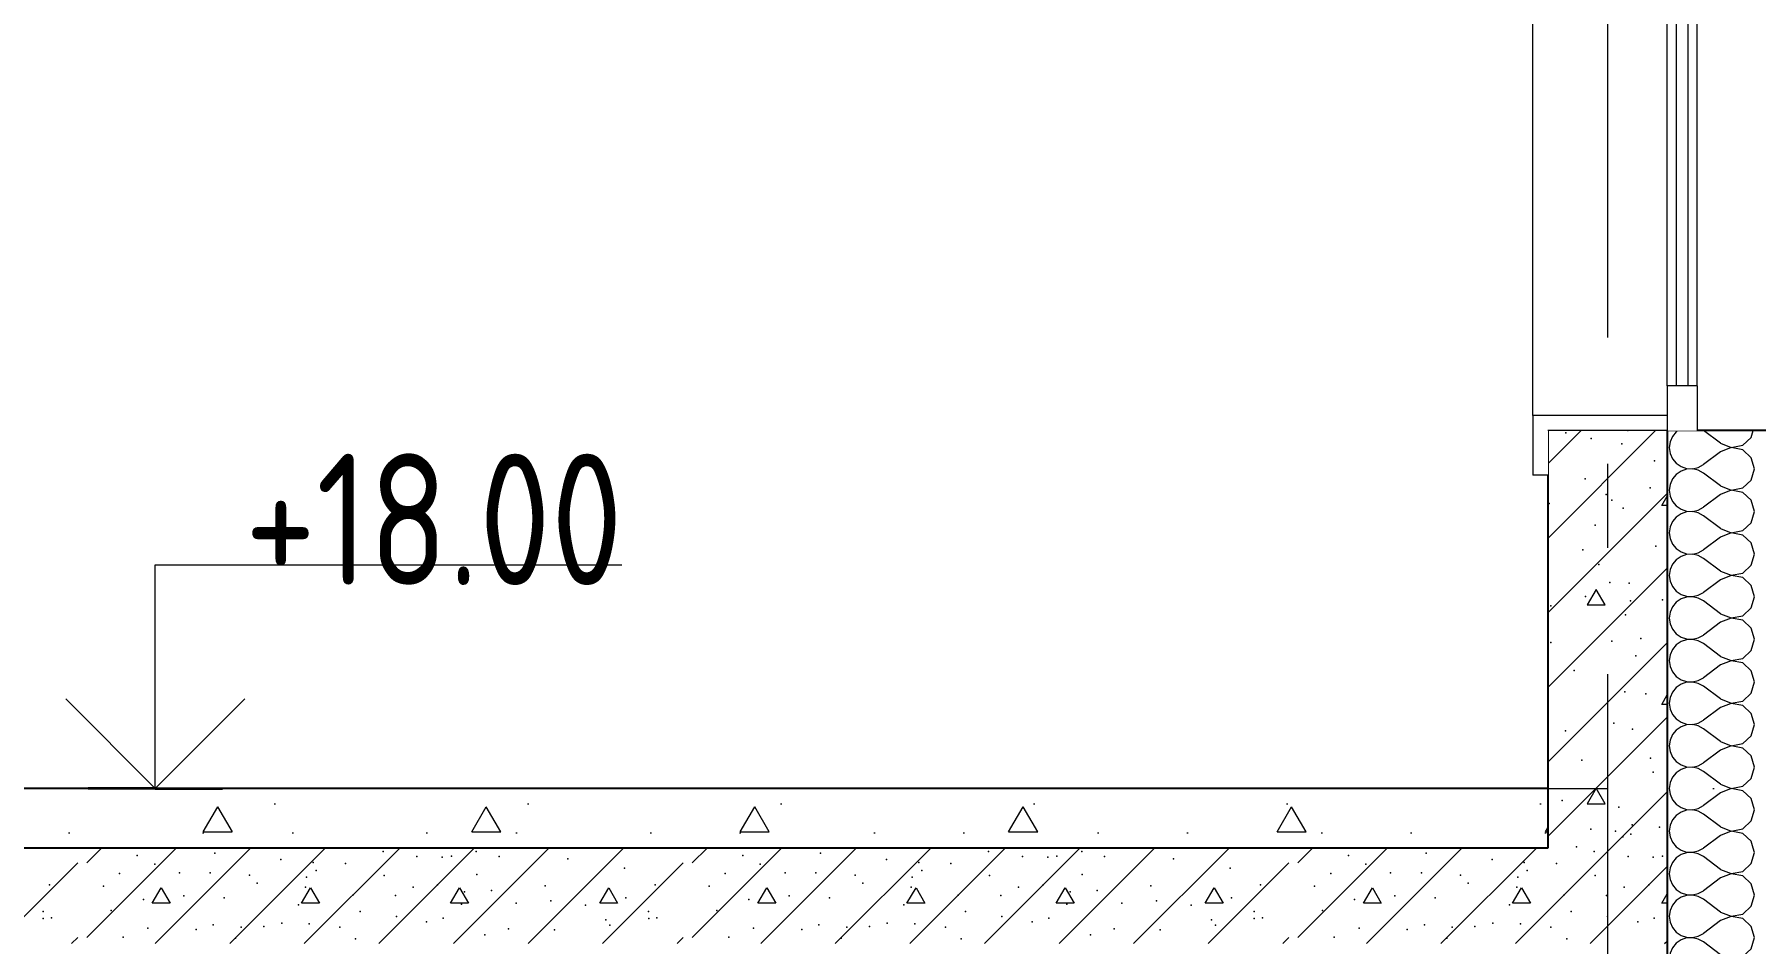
# Model space of a CAD drawing. Header units: millimetres. Extents: x 18162 to 7085488, y 72188 to 247925.
# Drawn here: x 3680692 to 3683577, y 112858 to 114382 of the extents above; entities that cross this region are included whole.
import ezdxf
from ezdxf.enums import TextEntityAlignment as Align

# ---------------------------------------------------------------- set-up
doc = ezdxf.new("R2010")
doc.units = ezdxf.units.MM
doc.header["$MEASUREMENT"] = 0
for name, pattern in [('Dot & Dashed', [670.277762, 317.5, -176.388889, 0, -176.388874]), ('Double Dashed', [1093.611073, 529.166651, -211.666656, 141.111112, -211.666656]), ('Wipeout_Contour', [1000, 0, -1000])]:
    doc.linetypes.add(name, pattern=pattern)
for name, color, linetype in [('Archicad Windows', 7, 'Continuous'), ('Structural - Bearing', 7, 'Continuous'), ('Structural - Grid', 7, 'Continuous')]:
    doc.layers.add(name, color=color, linetype=linetype)
doc.styles.add('GENERATED_STYLE_3', font='', dxfattribs={"width": 0.8})
doc.styles.get('GENERATED_STYLE_3').set_extended_font_data('ISOCPEUR MON')
doc.dimstyles.new('GENERATED_STYLE__10', dxfattribs={"dimtxt": 220.000005, "dimasz": 114, "dimexe": 0.18, "dimexo": 762.629951, "dimgap": 0, "dimtad": 1, "dimdec": 0, "dimzin": 0, "dimdsep": 46, "dimtxsty": 'GENERATED_STYLE_3', "dimblk": 'ARROWHEAD_2', "dimblk1": 'ARROWHEAD_2', "dimblk2": 'ARROWHEAD_2', "dimcen": 0.09, "dimclrd": 13, "dimclre": 13, "dimclrt": 13, "dimadec": 0, "dimazin": 0, "dimtfac": 1, "dimtdec": 4, "dimtmove": 0, "dimatfit": 3, "dimfxl": 1, "dimtolj": 1, "dimtzin": 0, "dimarcsym": 0})
doc.dimstyles.new('GENERATED_STYLE__9', dxfattribs={"dimtxt": 220.000005, "dimasz": 114, "dimexe": 0.18, "dimexo": 312.629951, "dimgap": 0, "dimtad": 1, "dimdec": 0, "dimzin": 0, "dimdsep": 46, "dimtxsty": 'GENERATED_STYLE_3', "dimblk": 'ARROWHEAD_2', "dimblk1": 'ARROWHEAD_2', "dimblk2": 'ARROWHEAD_2', "dimcen": 0.09, "dimclrd": 13, "dimclre": 13, "dimclrt": 13, "dimadec": 0, "dimazin": 0, "dimtfac": 1, "dimtdec": 4, "dimtmove": 0, "dimatfit": 3, "dimfxl": 1, "dimtolj": 1, "dimtzin": 0, "dimarcsym": 0})

# ---------------------------------------------------------------- blocks, each defined once
blk = doc.blocks.new('*X814', base_point=(3761974.7, 95118))
at = {"layer": 'Structural - Bearing', "color": 7, "linetype": 'Continuous', "lineweight": 9}
for p, q in [((3683447.5, 113018), (3683452.4, 113014.6)), ((3683452.4, 113014.6), (3683461.7, 113011.5)), ((3683471.5, 113011), (3683481.1, 113013.2)), ((3683481.1, 113013.2), (3683489.8, 113018)), ((3683575.5, 113010.9), (3683573.5, 113018)), ((3683434, 112984.9), (3683432.6, 112975.1)), ((3683438, 112993.9), (3683434, 112984.9)), ((3683444.2, 113001.5), (3683438, 112993.9)), ((3683452.4, 113007.1), (3683444.2, 113001.5)), ((3683461.7, 113010.2), (3683452.4, 113007.1)), ((3683461.7, 113011.5), (3683471.5, 113011)), ((3683471.5, 113010.7), (3683461.7, 113010.2)), ((3683481.1, 113008.5), (3683471.5, 113010.7)), ((3683489.8, 113003.7), (3683481.1, 113008.5)), ((3683518.3, 112982.3), (3683489.8, 113003.7)), ((3683555.7, 112978.9), (3683570.1, 112992.1)), ((3683570.1, 112992.1), (3683575.5, 113010.9)), ((3683432.6, 112975.1), (3683434, 112965.4)), ((3683434, 112965.4), (3683438, 112956.4)), ((3683438, 112956.4), (3683444.2, 112948.8)), ((3683518.3, 112968), (3683489.8, 112946.6)), ((3683518.3, 112982.3), (3683536.6, 112975.3)), ((3683536.6, 112975), (3683518.3, 112968)), ((3683536.6, 112975.3), (3683555.7, 112978.9)), ((3683555.7, 112971.4), (3683536.6, 112975)), ((3683570.1, 112958.2), (3683555.7, 112971.4)), ((3683575.5, 112939.4), (3683570.1, 112958.2)), ((3683444.2, 112930.1), (3683438, 112922.5)), ((3683444.2, 112948.8), (3683452.4, 112943.2)), ((3683452.4, 112935.7), (3683444.2, 112930.1)), ((3683452.4, 112943.2), (3683461.7, 112940.1)), ((3683461.7, 112938.8), (3683452.4, 112935.7)), ((3683461.7, 112940.1), (3683471.5, 112939.6)), ((3683471.5, 112939.3), (3683461.7, 112938.8)), ((3683471.5, 112939.6), (3683481.1, 112941.8)), ((3683481.1, 112937.1), (3683471.5, 112939.3)), ((3683481.1, 112941.8), (3683489.8, 112946.6)), ((3683489.8, 112932.3), (3683481.1, 112937.1)), ((3683518.3, 112910.9), (3683489.8, 112932.3)), ((3683570.1, 112920.7), (3683575.5, 112939.4)), ((3683434, 112913.5), (3683432.6, 112903.7)), ((3683432.6, 112903.7), (3683434, 112894)), ((3683438, 112922.5), (3683434, 112913.5)), ((3683518.3, 112910.9), (3683536.6, 112903.9)), ((3683536.6, 112903.6), (3683518.3, 112896.6)), ((3683536.6, 112903.9), (3683555.7, 112907.5)), ((3683555.7, 112900), (3683536.6, 112903.6)), ((3683555.7, 112907.5), (3683570.1, 112920.7)), ((3683570.1, 112886.8), (3683555.7, 112900)), ((3683434, 112894), (3683438, 112884.9)), ((3683438, 112884.9), (3683444.2, 112877.4)), ((3683444.2, 112877.4), (3683452.4, 112871.8)), ((3683452.4, 112871.8), (3683461.7, 112868.6)), ((3683461.7, 112868.6), (3683471.5, 112868.2)), ((3683471.5, 112867.9), (3683461.7, 112867.4)), ((3683471.5, 112868.2), (3683481.1, 112870.4)), ((3683481.1, 112865.6), (3683471.5, 112867.9)), ((3683481.1, 112870.4), (3683489.8, 112875.1)), ((3683518.3, 112896.6), (3683489.8, 112875.1)), ((3683575.5, 112868), (3683570.1, 112886.8)), ((3683570.1, 112849.2), (3683575.5, 112868)), ((3683434, 112842.1), (3683432.6, 112832.3)), ((3683438, 112851.1), (3683434, 112842.1)), ((3683444.2, 112858.7), (3683438, 112851.1)), ((3683452.4, 112864.2), (3683444.2, 112858.7)), ((3683461.7, 112867.4), (3683452.4, 112864.2)), ((3683489.8, 112860.9), (3683481.1, 112865.6)), ((3683518.3, 112839.4), (3683489.8, 112860.9)), ((3683518.3, 112839.4), (3683536.6, 112832.4)), ((3683555.7, 112836.1), (3683570.1, 112849.2)), ((3683432.6, 112832.3), (3683434, 112822.5)), ((3683434, 112822.5), (3683438, 112813.5)), ((3683438, 112813.5), (3683444.2, 112805.9)), ((3683518.3, 112825.1), (3683489.8, 112803.7)), ((3683536.6, 112832.1), (3683518.3, 112825.1)), ((3683536.6, 112832.4), (3683555.7, 112836.1)), ((3683555.7, 112828.5), (3683536.6, 112832.1)), ((3683570.1, 112815.4), (3683555.7, 112828.5)), ((3683575.5, 112796.6), (3683570.1, 112815.4)), ((3683444.2, 112787.2), (3683438, 112779.6)), ((3683444.2, 112805.9), (3683452.4, 112800.3)), ((3683452.4, 112792.8), (3683444.2, 112787.2)), ((3683452.4, 112800.3), (3683461.7, 112797.2)), ((3683461.7, 112796), (3683452.4, 112792.8)), ((3683461.7, 112797.2), (3683471.5, 112796.7)), ((3683471.5, 112796.4), (3683461.7, 112796)), ((3683471.5, 112796.7), (3683481.1, 112799)), ((3683481.1, 112794.2), (3683471.5, 112796.4)), ((3683481.1, 112799), (3683489.8, 112803.7)), ((3683489.8, 112789.4), (3683481.1, 112794.2)), ((3683518.3, 112768), (3683489.8, 112789.4)), ((3683570.1, 112777.8), (3683575.5, 112796.6)), ((3683434, 112770.6), (3683432.6, 112760.9)), ((3683432.6, 112760.9), (3683434, 112751.1)), ((3683438, 112779.6), (3683434, 112770.6)), ((3683518.3, 112753.7), (3683489.8, 112732.3)), ((3683518.3, 112768), (3683536.6, 112761)), ((3683536.6, 112760.7), (3683518.3, 112753.7)), ((3683536.6, 112761), (3683555.7, 112764.6)), ((3683555.7, 112757.1), (3683536.6, 112760.7)), ((3683555.7, 112764.6), (3683570.1, 112777.8)), ((3683570.1, 112743.9), (3683555.7, 112757.1)), ((3683434, 112751.1), (3683438, 112742.1)), ((3683438, 112742.1), (3683444.2, 112734.5)), ((3683444.2, 112734.5), (3683452.4, 112728.9)), ((3683452.4, 112728.9), (3683461.7, 112725.8)), ((3683461.7, 112724.5), (3683452.4, 112721.4)), ((3683461.7, 112725.8), (3683471.5, 112725.3)), ((3683471.5, 112725), (3683461.7, 112724.5)), ((3683471.5, 112725.3), (3683481.1, 112727.5)), ((3683481.1, 112722.8), (3683471.5, 112725)), ((3683481.1, 112727.5), (3683489.8, 112732.3)), ((3683575.5, 112725.1), (3683570.1, 112743.9)), ((3683570.1, 112706.4), (3683575.5, 112725.1)), ((3683434, 112699.2), (3683432.6, 112689.4)), ((3683438, 112708.2), (3683434, 112699.2)), ((3683444.2, 112715.8), (3683438, 112708.2)), ((3683452.4, 112721.4), (3683444.2, 112715.8)), ((3683489.8, 112718), (3683481.1, 112722.8)), ((3683518.3, 112696.6), (3683489.8, 112718)), ((3683518.3, 112696.6), (3683536.6, 112689.6)), ((3683555.7, 112693.2), (3683570.1, 112706.4)), ((3683432.6, 112689.4), (3683434, 112679.7)), ((3683434, 112679.7), (3683438, 112670.7)), ((3683438, 112670.7), (3683444.2, 112663.1)), ((3683518.3, 112682.3), (3683489.8, 112660.9)), ((3683536.6, 112689.3), (3683518.3, 112682.3)), ((3683536.6, 112689.6), (3683555.7, 112693.2)), ((3683555.7, 112685.7), (3683536.6, 112689.3)), ((3683570.1, 112672.5), (3683555.7, 112685.7)), ((3683575.5, 112653.7), (3683570.1, 112672.5)), ((3683444.2, 112644.4), (3683438, 112636.8)), ((3683444.2, 112663.1), (3683452.4, 112657.5)), ((3683452.4, 112650), (3683444.2, 112644.4)), ((3683452.4, 112657.5), (3683461.7, 112654.3)), ((3683461.7, 112653.1), (3683452.4, 112650)), ((3683461.7, 112654.3), (3683471.5, 112653.9)), ((3683471.5, 112653.6), (3683461.7, 112653.1)), ((3683471.5, 112653.9), (3683481.1, 112656.1)), ((3683481.1, 112651.3), (3683471.5, 112653.6)), ((3683481.1, 112656.1), (3683489.8, 112660.9)), ((3683489.8, 112646.6), (3683481.1, 112651.3)), ((3683518.3, 112625.1), (3683489.8, 112646.6)), ((3683570.1, 112634.9), (3683575.5, 112653.7)), ((3683434, 112627.8), (3683432.6, 112618)), ((3683432.6, 112618), (3683434, 112608.2)), ((3683438, 112636.8), (3683434, 112627.8)), ((3683434, 112608.2), (3683438, 112599.2)), ((3683518.3, 112610.9), (3683489.8, 112589.4)), ((3683518.3, 112625.1), (3683536.6, 112618.2)), ((3683536.6, 112617.9), (3683518.3, 112610.9)), ((3683536.6, 112618.2), (3683555.7, 112621.8)), ((3683555.7, 112614.2), (3683536.6, 112617.9)), ((3683555.7, 112621.8), (3683570.1, 112634.9)), ((3683570.1, 112601.1), (3683555.7, 112614.2)), ((3683438, 112599.2), (3683444.2, 112591.6)), ((3683444.2, 112591.6), (3683452.4, 112586.1)), ((3683452.4, 112586.1), (3683461.7, 112582.9)), ((3683461.7, 112581.7), (3683452.4, 112578.5)), ((3683461.7, 112582.9), (3683471.5, 112582.4)), ((3683471.5, 112582.1), (3683461.7, 112581.7)), ((3683471.5, 112582.4), (3683481.1, 112584.7)), ((3683481.1, 112579.9), (3683471.5, 112582.1)), ((3683481.1, 112584.7), (3683489.8, 112589.4)), ((3683489.8, 112575.1), (3683481.1, 112579.9)), ((3683575.5, 112582.3), (3683570.1, 112601.1)), ((3683570.1, 112563.5), (3683575.5, 112582.3)), ((3683434, 112556.3), (3683432.6, 112546.6)), ((3683438, 112565.4), (3683434, 112556.3)), ((3683444.2, 112572.9), (3683438, 112565.4)), ((3683452.4, 112578.5), (3683444.2, 112572.9)), ((3683518.3, 112553.7), (3683489.8, 112575.1)), ((3683518.3, 112553.7), (3683536.6, 112546.7)), ((3683555.7, 112550.3), (3683570.1, 112563.5)), ((3683432.6, 112546.6), (3683434, 112536.8)), ((3683434, 112536.8), (3683438, 112527.8)), ((3683438, 112527.8), (3683444.2, 112520.2)), ((3683518.3, 112539.4), (3683489.8, 112518)), ((3683536.6, 112546.4), (3683518.3, 112539.4)), ((3683536.6, 112546.7), (3683555.7, 112550.3)), ((3683555.7, 112542.8), (3683536.6, 112546.4)), ((3683570.1, 112529.6), (3683555.7, 112542.8)), ((3683575.5, 112510.9), (3683570.1, 112529.6)), ((3683438, 112493.9), (3683434, 112484.9)), ((3683444.2, 112501.5), (3683438, 112493.9)), ((3683444.2, 112520.2), (3683452.4, 112514.6)), ((3683452.4, 112507.1), (3683444.2, 112501.5)), ((3683452.4, 112514.6), (3683461.7, 112511.5)), ((3683461.7, 112510.2), (3683452.4, 112507.1)), ((3683461.7, 112511.5), (3683471.5, 112511)), ((3683471.5, 112510.7), (3683461.7, 112510.2)), ((3683471.5, 112511), (3683481.1, 112513.2)), ((3683481.1, 112508.5), (3683471.5, 112510.7)), ((3683481.1, 112513.2), (3683489.8, 112518)), ((3683489.8, 112503.7), (3683481.1, 112508.5)), ((3683518.3, 112482.3), (3683489.8, 112503.7)), ((3683570.1, 112492.1), (3683575.5, 112510.9)), ((3683434, 112484.9), (3683432.6, 112475.1)), ((3683432.6, 112475.1), (3683434, 112465.4)), ((3683434, 112465.4), (3683438, 112456.4)), ((3683518.3, 112468), (3683489.8, 112446.6)), ((3683518.3, 112482.3), (3683536.6, 112475.3)), ((3683536.6, 112475), (3683518.3, 112468)), ((3683536.6, 112475.3), (3683555.7, 112478.9)), ((3683555.7, 112471.4), (3683536.6, 112475)), ((3683555.7, 112478.9), (3683570.1, 112492.1)), ((3683570.1, 112458.2), (3683555.7, 112471.4)), ((3683438, 112456.4), (3683444.2, 112448.8)), ((3683444.2, 112448.8), (3683452.4, 112443.2)), ((3683452.4, 112435.7), (3683444.2, 112430.1)), ((3683452.4, 112443.2), (3683461.7, 112440.1)), ((3683461.7, 112438.8), (3683452.4, 112435.7)), ((3683461.7, 112440.1), (3683471.5, 112439.6)), ((3683471.5, 112439.3), (3683461.7, 112438.8)), ((3683471.5, 112439.6), (3683481.1, 112441.8)), ((3683481.1, 112437.1), (3683471.5, 112439.3)), ((3683481.1, 112441.8), (3683489.8, 112446.6)), ((3683489.8, 112432.3), (3683481.1, 112437.1)), ((3683575.5, 112439.4), (3683570.1, 112458.2)), ((3683570.1, 112420.7), (3683575.5, 112439.4)), ((3683438, 112422.5), (3683436, 112418)), ((3683444.2, 112430.1), (3683438, 112422.5)), ((3683508.8, 112418), (3683489.8, 112432.3)), ((3683567.2, 112418), (3683570.1, 112420.7))]:
    blk.add_line(p, q, dxfattribs=at)
blk = doc.blocks.new('*X826', base_point=(3761974.7, 95118))
at = {"layer": 'Structural - Bearing', "color": 7, "linetype": 'Continuous', "lineweight": 9}
for p, q in [((3683438, 113708.2), (3683434, 113699.2)), ((3683444.2, 113715.8), (3683438, 113708.2)), ((3683447.5, 113718), (3683444.2, 113715.8)), ((3683518.3, 113696.6), (3683489.8, 113718)), ((3683555.7, 113693.2), (3683570.1, 113706.4)), ((3683570.1, 113706.4), (3683573.5, 113718)), ((3683434, 113699.2), (3683432.6, 113689.4)), ((3683432.6, 113689.4), (3683434, 113679.7)), ((3683434, 113679.7), (3683438, 113670.7)), ((3683518.3, 113682.3), (3683489.8, 113660.9)), ((3683518.3, 113696.6), (3683536.6, 113689.6)), ((3683536.6, 113689.3), (3683518.3, 113682.3)), ((3683536.6, 113689.6), (3683555.7, 113693.2)), ((3683555.7, 113685.7), (3683536.6, 113689.3)), ((3683570.1, 113672.5), (3683555.7, 113685.7)), ((3683438, 113670.7), (3683444.2, 113663.1)), ((3683444.2, 113663.1), (3683452.4, 113657.5)), ((3683452.4, 113650), (3683444.2, 113644.4)), ((3683452.4, 113657.5), (3683461.7, 113654.3)), ((3683461.7, 113653.1), (3683452.4, 113650)), ((3683461.7, 113654.3), (3683471.5, 113653.9)), ((3683471.5, 113653.6), (3683461.7, 113653.1)), ((3683471.5, 113653.9), (3683481.1, 113656.1)), ((3683481.1, 113651.3), (3683471.5, 113653.6)), ((3683481.1, 113656.1), (3683489.8, 113660.9)), ((3683489.8, 113646.6), (3683481.1, 113651.3)), ((3683575.5, 113653.7), (3683570.1, 113672.5)), ((3683570.1, 113634.9), (3683575.5, 113653.7)), ((3683434, 113627.8), (3683432.6, 113618)), ((3683432.6, 113618), (3683434, 113608.2)), ((3683438, 113636.8), (3683434, 113627.8)), ((3683444.2, 113644.4), (3683438, 113636.8)), ((3683518.3, 113625.1), (3683489.8, 113646.6)), ((3683518.3, 113625.1), (3683536.6, 113618.2)), ((3683536.6, 113618.2), (3683555.7, 113621.8)), ((3683555.7, 113621.8), (3683570.1, 113634.9)), ((3683434, 113608.2), (3683438, 113599.2)), ((3683438, 113599.2), (3683444.2, 113591.6)), ((3683444.2, 113591.6), (3683452.4, 113586.1)), ((3683481.1, 113584.7), (3683489.8, 113589.4)), ((3683518.3, 113610.9), (3683489.8, 113589.4)), ((3683536.6, 113617.9), (3683518.3, 113610.9)), ((3683555.7, 113614.2), (3683536.6, 113617.9)), ((3683570.1, 113601.1), (3683555.7, 113614.2)), ((3683575.5, 113582.3), (3683570.1, 113601.1)), ((3683438, 113565.4), (3683434, 113556.3)), ((3683444.2, 113572.9), (3683438, 113565.4)), ((3683452.4, 113578.5), (3683444.2, 113572.9)), ((3683452.4, 113586.1), (3683461.7, 113582.9)), ((3683461.7, 113581.7), (3683452.4, 113578.5)), ((3683461.7, 113582.9), (3683471.5, 113582.4)), ((3683471.5, 113582.1), (3683461.7, 113581.7)), ((3683471.5, 113582.4), (3683481.1, 113584.7)), ((3683481.1, 113579.9), (3683471.5, 113582.1)), ((3683489.8, 113575.1), (3683481.1, 113579.9)), ((3683518.3, 113553.7), (3683489.8, 113575.1)), ((3683555.7, 113550.3), (3683570.1, 113563.5)), ((3683570.1, 113563.5), (3683575.5, 113582.3)), ((3683434, 113556.3), (3683432.6, 113546.6)), ((3683432.6, 113546.6), (3683434, 113536.8)), ((3683434, 113536.8), (3683438, 113527.8)), ((3683518.3, 113539.4), (3683489.8, 113518)), ((3683518.3, 113553.7), (3683536.6, 113546.7)), ((3683536.6, 113546.4), (3683518.3, 113539.4)), ((3683536.6, 113546.7), (3683555.7, 113550.3)), ((3683555.7, 113542.8), (3683536.6, 113546.4)), ((3683570.1, 113529.6), (3683555.7, 113542.8)), ((3683438, 113527.8), (3683444.2, 113520.2)), ((3683444.2, 113520.2), (3683452.4, 113514.6)), ((3683452.4, 113507.1), (3683444.2, 113501.5)), ((3683452.4, 113514.6), (3683461.7, 113511.5)), ((3683461.7, 113510.2), (3683452.4, 113507.1)), ((3683461.7, 113511.5), (3683471.5, 113511)), ((3683471.5, 113510.7), (3683461.7, 113510.2)), ((3683471.5, 113511), (3683481.1, 113513.2)), ((3683481.1, 113508.5), (3683471.5, 113510.7)), ((3683481.1, 113513.2), (3683489.8, 113518)), ((3683489.8, 113503.7), (3683481.1, 113508.5)), ((3683518.3, 113482.3), (3683489.8, 113503.7)), ((3683575.5, 113510.9), (3683570.1, 113529.6)), ((3683570.1, 113492.1), (3683575.5, 113510.9)), ((3683434, 113484.9), (3683432.6, 113475.1)), ((3683432.6, 113475.1), (3683434, 113465.4)), ((3683438, 113493.9), (3683434, 113484.9)), ((3683444.2, 113501.5), (3683438, 113493.9)), ((3683518.3, 113482.3), (3683536.6, 113475.3)), ((3683536.6, 113475), (3683518.3, 113468)), ((3683536.6, 113475.3), (3683555.7, 113478.9)), ((3683555.7, 113471.4), (3683536.6, 113475)), ((3683555.7, 113478.9), (3683570.1, 113492.1)), ((3683434, 113465.4), (3683438, 113456.4)), ((3683438, 113456.4), (3683444.2, 113448.8)), ((3683444.2, 113448.8), (3683452.4, 113443.2)), ((3683481.1, 113441.8), (3683489.8, 113446.6)), ((3683518.3, 113468), (3683489.8, 113446.6)), ((3683570.1, 113458.2), (3683555.7, 113471.4)), ((3683575.5, 113439.4), (3683570.1, 113458.2)), ((3683438, 113422.5), (3683434, 113413.5)), ((3683444.2, 113430.1), (3683438, 113422.5)), ((3683452.4, 113435.7), (3683444.2, 113430.1)), ((3683452.4, 113443.2), (3683461.7, 113440.1)), ((3683461.7, 113438.8), (3683452.4, 113435.7)), ((3683461.7, 113440.1), (3683471.5, 113439.6)), ((3683471.5, 113439.3), (3683461.7, 113438.8)), ((3683471.5, 113439.6), (3683481.1, 113441.8)), ((3683481.1, 113437.1), (3683471.5, 113439.3)), ((3683489.8, 113432.3), (3683481.1, 113437.1)), ((3683518.3, 113410.9), (3683489.8, 113432.3)), ((3683555.7, 113407.5), (3683570.1, 113420.7)), ((3683570.1, 113420.7), (3683575.5, 113439.4)), ((3683434, 113413.5), (3683432.6, 113403.7)), ((3683432.6, 113403.7), (3683434, 113394)), ((3683434, 113394), (3683438, 113384.9)), ((3683518.3, 113396.6), (3683489.8, 113375.1)), ((3683518.3, 113410.9), (3683536.6, 113403.9)), ((3683536.6, 113403.6), (3683518.3, 113396.6)), ((3683536.6, 113403.9), (3683555.7, 113407.5)), ((3683555.7, 113400), (3683536.6, 113403.6)), ((3683570.1, 113386.8), (3683555.7, 113400)), ((3683438, 113384.9), (3683444.2, 113377.4)), ((3683444.2, 113358.7), (3683438, 113351.1)), ((3683444.2, 113377.4), (3683452.4, 113371.8)), ((3683452.4, 113364.2), (3683444.2, 113358.7)), ((3683452.4, 113371.8), (3683461.7, 113368.6)), ((3683461.7, 113367.4), (3683452.4, 113364.2)), ((3683461.7, 113368.6), (3683471.5, 113368.2)), ((3683471.5, 113367.9), (3683461.7, 113367.4)), ((3683471.5, 113368.2), (3683481.1, 113370.4)), ((3683481.1, 113365.6), (3683471.5, 113367.9)), ((3683481.1, 113370.4), (3683489.8, 113375.1)), ((3683489.8, 113360.9), (3683481.1, 113365.6)), ((3683518.3, 113339.4), (3683489.8, 113360.9)), ((3683575.5, 113368), (3683570.1, 113386.8)), ((3683570.1, 113349.2), (3683575.5, 113368)), ((3683434, 113342.1), (3683432.6, 113332.3)), ((3683432.6, 113332.3), (3683434, 113322.5)), ((3683438, 113351.1), (3683434, 113342.1)), ((3683518.3, 113339.4), (3683536.6, 113332.4)), ((3683536.6, 113332.1), (3683518.3, 113325.1)), ((3683536.6, 113332.4), (3683555.7, 113336.1)), ((3683555.7, 113328.5), (3683536.6, 113332.1)), ((3683555.7, 113336.1), (3683570.1, 113349.2)), ((3683434, 113322.5), (3683438, 113313.5)), ((3683438, 113313.5), (3683444.2, 113305.9)), ((3683444.2, 113305.9), (3683452.4, 113300.3)), ((3683481.1, 113299), (3683489.8, 113303.7)), ((3683518.3, 113325.1), (3683489.8, 113303.7)), ((3683570.1, 113315.4), (3683555.7, 113328.5)), ((3683575.5, 113296.6), (3683570.1, 113315.4)), ((3683438, 113279.6), (3683434, 113270.6)), ((3683444.2, 113287.2), (3683438, 113279.6)), ((3683452.4, 113292.8), (3683444.2, 113287.2)), ((3683452.4, 113300.3), (3683461.7, 113297.2)), ((3683461.7, 113296), (3683452.4, 113292.8)), ((3683461.7, 113297.2), (3683471.5, 113296.7)), ((3683471.5, 113296.4), (3683461.7, 113296)), ((3683471.5, 113296.7), (3683481.1, 113299)), ((3683481.1, 113294.2), (3683471.5, 113296.4)), ((3683489.8, 113289.4), (3683481.1, 113294.2)), ((3683518.3, 113268), (3683489.8, 113289.4)), ((3683555.7, 113264.6), (3683570.1, 113277.8)), ((3683570.1, 113277.8), (3683575.5, 113296.6)), ((3683434, 113270.6), (3683432.6, 113260.9)), ((3683432.6, 113260.9), (3683434, 113251.1)), ((3683434, 113251.1), (3683438, 113242.1)), ((3683518.3, 113253.7), (3683489.8, 113232.3)), ((3683518.3, 113268), (3683536.6, 113261)), ((3683536.6, 113260.7), (3683518.3, 113253.7)), ((3683536.6, 113261), (3683555.7, 113264.6)), ((3683555.7, 113257.1), (3683536.6, 113260.7)), ((3683570.1, 113243.9), (3683555.7, 113257.1)), ((3683575.5, 113225.1), (3683570.1, 113243.9)), ((3683438, 113242.1), (3683444.2, 113234.5)), ((3683444.2, 113215.8), (3683438, 113208.2)), ((3683444.2, 113234.5), (3683452.4, 113228.9)), ((3683452.4, 113221.4), (3683444.2, 113215.8)), ((3683452.4, 113228.9), (3683461.7, 113225.8)), ((3683461.7, 113224.5), (3683452.4, 113221.4)), ((3683461.7, 113225.8), (3683471.5, 113225.3)), ((3683471.5, 113225), (3683461.7, 113224.5)), ((3683471.5, 113225.3), (3683481.1, 113227.5)), ((3683481.1, 113222.8), (3683471.5, 113225)), ((3683481.1, 113227.5), (3683489.8, 113232.3)), ((3683489.8, 113218), (3683481.1, 113222.8)), ((3683518.3, 113196.6), (3683489.8, 113218)), ((3683570.1, 113206.4), (3683575.5, 113225.1)), ((3683434, 113199.2), (3683432.6, 113189.4)), ((3683432.6, 113189.4), (3683434, 113179.7)), ((3683438, 113208.2), (3683434, 113199.2)), ((3683518.3, 113196.6), (3683536.6, 113189.6)), ((3683536.6, 113189.3), (3683518.3, 113182.3)), ((3683536.6, 113189.6), (3683555.7, 113193.2)), ((3683555.7, 113185.7), (3683536.6, 113189.3)), ((3683555.7, 113193.2), (3683570.1, 113206.4)), ((3683570.1, 113172.5), (3683555.7, 113185.7)), ((3683434, 113179.7), (3683438, 113170.7)), ((3683438, 113170.7), (3683444.2, 113163.1)), ((3683444.2, 113163.1), (3683452.4, 113157.5)), ((3683452.4, 113157.5), (3683461.7, 113154.3)), ((3683481.1, 113156.1), (3683489.8, 113160.9)), ((3683518.3, 113182.3), (3683489.8, 113160.9)), ((3683575.5, 113153.7), (3683570.1, 113172.5)), ((3683434, 113127.8), (3683432.6, 113118)), ((3683438, 113136.8), (3683434, 113127.8)), ((3683444.2, 113144.4), (3683438, 113136.8)), ((3683452.4, 113150), (3683444.2, 113144.4)), ((3683461.7, 113153.1), (3683452.4, 113150)), ((3683461.7, 113154.3), (3683471.5, 113153.9)), ((3683471.5, 113153.6), (3683461.7, 113153.1)), ((3683471.5, 113153.9), (3683481.1, 113156.1)), ((3683481.1, 113151.3), (3683471.5, 113153.6)), ((3683489.8, 113146.6), (3683481.1, 113151.3)), ((3683518.3, 113125.1), (3683489.8, 113146.6)), ((3683555.7, 113121.8), (3683570.1, 113134.9)), ((3683570.1, 113134.9), (3683575.5, 113153.7)), ((3683432.6, 113118), (3683434, 113108.2)), ((3683434, 113108.2), (3683438, 113099.2)), ((3683438, 113099.2), (3683444.2, 113091.6)), ((3683518.3, 113110.9), (3683489.8, 113089.4)), ((3683518.3, 113125.1), (3683536.6, 113118.2)), ((3683536.6, 113117.9), (3683518.3, 113110.9)), ((3683536.6, 113118.2), (3683555.7, 113121.8)), ((3683555.7, 113114.2), (3683536.6, 113117.9)), ((3683570.1, 113101.1), (3683555.7, 113114.2)), ((3683575.5, 113082.3), (3683570.1, 113101.1)), ((3683444.2, 113072.9), (3683438, 113065.4)), ((3683444.2, 113091.6), (3683452.4, 113086.1)), ((3683452.4, 113078.5), (3683444.2, 113072.9)), ((3683452.4, 113086.1), (3683461.7, 113082.9)), ((3683461.7, 113081.7), (3683452.4, 113078.5)), ((3683461.7, 113082.9), (3683471.5, 113082.4)), ((3683471.5, 113082.1), (3683461.7, 113081.7)), ((3683471.5, 113082.4), (3683481.1, 113084.7)), ((3683481.1, 113079.9), (3683471.5, 113082.1)), ((3683481.1, 113084.7), (3683489.8, 113089.4)), ((3683489.8, 113075.1), (3683481.1, 113079.9)), ((3683518.3, 113053.7), (3683489.8, 113075.1)), ((3683570.1, 113063.5), (3683575.5, 113082.3)), ((3683434, 113056.3), (3683432.6, 113046.6)), ((3683432.6, 113046.6), (3683434, 113036.8)), ((3683438, 113065.4), (3683434, 113056.3)), ((3683518.3, 113053.7), (3683536.6, 113046.7)), ((3683536.6, 113046.4), (3683518.3, 113039.4)), ((3683536.6, 113046.7), (3683555.7, 113050.3)), ((3683555.7, 113042.8), (3683536.6, 113046.4)), ((3683555.7, 113050.3), (3683570.1, 113063.5)), ((3683570.1, 113029.6), (3683555.7, 113042.8)), ((3683434, 113036.8), (3683438, 113027.8)), ((3683438, 113027.8), (3683444.2, 113020.2)), ((3683444.2, 113020.2), (3683447.5, 113018)), ((3683518.3, 113039.4), (3683489.8, 113018)), ((3683573.5, 113018), (3683570.1, 113029.6))]:
    blk.add_line(p, q, dxfattribs=at)
blk = doc.blocks.new('*X828', base_point=(3761974.7, 95118))
at = {"layer": 'Structural - Bearing', "color": 7, "linetype": 'Continuous', "lineweight": 9}
for p, q in [((3683229.1, 113662.3), (3683284.7, 113718)), ((3683229.1, 113537.3), (3683409.7, 113718)), ((3683229.1, 113412.3), (3683429.1, 113612.3)), ((3683419.9, 113592.3), (3683429.1, 113608)), ((3683429.1, 113592.3), (3683419.9, 113592.3)), ((3683229.1, 113287.3), (3683429.1, 113487.3)), ((3683310, 113451.7), (3683295.1, 113425.6)), ((3683325.2, 113425.6), (3683310, 113451.7)), ((3683295.1, 113425.6), (3683325.2, 113425.6)), ((3683229.1, 113162.3), (3683429.1, 113362.3)), ((3683419.9, 113259), (3683429.1, 113274.7)), ((3683429.1, 113259), (3683419.9, 113259)), ((3683310, 113118.3), (3683429.1, 113237.3)), ((3683229.1, 113037.3), (3683310, 113118.3)), ((3683310, 113118.3), (3683295.1, 113092.3)), ((3683325.2, 113092.3), (3683310, 113118.3)), ((3683334.8, 113018), (3683429.1, 113112.3)), ((3683295.1, 113092.3), (3683325.2, 113092.3))]:
    blk.add_line(p, q, dxfattribs=at)
for p in [(3683259, 113714.1), (3683301.7, 113704.8), (3683363.1, 113718), (3683353.3, 113695.6), (3683407.8, 113667), (3683291.4, 113637.2), (3683400.8, 113621.7), (3683231.2, 113595.8), (3683326.6, 113610.6), (3683336.4, 113601.1), (3683355.2, 113587.6), (3683308.5, 113559.6), (3683287.6, 113517.8), (3683409.9, 113524.3), (3683314.7, 113493.2), (3683333.2, 113463.3), (3683365.6, 113462.3), (3683234.3, 113424.4), (3683292.2, 113439.8), (3683367.7, 113432.4), (3683421.3, 113434.4), (3683359.2, 113408.9), (3683234.3, 113362.5), (3683336.3, 113364.9), (3683384.8, 113369.4), (3683376.5, 113340.2), (3683272.9, 113315.5), (3683357.9, 113279.9), (3683393.5, 113276.8), (3683258.6, 113214.4), (3683339.4, 113227.4), (3683370.8, 113217.6), (3683370.8, 113217.6), (3683286, 113165.5), (3683401.2, 113168.6), (3683405.8, 113145.5), (3683252.8, 113098.1), (3683348.1, 113086.6), (3683301.1, 113049.8), (3683342.5, 113046.4), (3683368.2, 113041.2), (3683370.3, 113057.2), (3683416.3, 113053.1), (3683277.3, 113020), (3683354.8, 113037.1)]:
    blk.add_point(p, dxfattribs=at)
blk = doc.blocks.new('*X833', base_point=(3761974.7, 95118))
at = {"layer": 'Structural - Bearing', "color": 7, "linetype": 'Continuous', "lineweight": 9}
for p, q in [((3680779.8, 112993.3), (3680804.5, 113018)), ((3680779.8, 112868.3), (3680929.5, 113018)), ((3680894.5, 112858), (3681054.5, 113018)), ((3681019.5, 112858), (3681179.5, 113018)), ((3681144.5, 112858), (3681304.5, 113018)), ((3681269.5, 112858), (3681429.5, 113018)), ((3681394.5, 112858), (3681554.5, 113018)), ((3681519.5, 112858), (3681679.5, 113018)), ((3681794.9, 112993.3), (3681819.6, 113018)), ((3681794.9, 112868.3), (3681944.6, 113018)), ((3681909.6, 112858), (3682069.6, 113018)), ((3682034.6, 112858), (3682194.6, 113018)), ((3682159.6, 112858), (3682319.6, 113018)), ((3682284.6, 112858), (3682444.6, 113018)), ((3682409.6, 112858), (3682569.6, 113018)), ((3682534.6, 112858), (3682694.6, 113018)), ((3682810, 112993.3), (3682834.8, 113018)), ((3682810, 112868.3), (3682959.8, 113018)), ((3682924.8, 112858), (3683084.8, 113018)), ((3683049.8, 112858), (3683209.8, 113018)), ((3683174.8, 112858), (3683334.8, 113018)), ((3680629.4, 112858), (3680764.7, 112993.3)), ((3681644.5, 112858), (3681779.8, 112993.3)), ((3682659.6, 112858), (3682794.9, 112993.3)), ((3683299.8, 112858), (3683429.1, 112987.3)), ((3680889.7, 112925.6), (3680904.8, 112951.6)), ((3680919.7, 112925.6), (3680889.7, 112925.6)), ((3680904.8, 112951.6), (3680919.7, 112925.6)), ((3681139.7, 112925.6), (3681154.8, 112951.6)), ((3681169.7, 112925.6), (3681139.7, 112925.6)), ((3681154.8, 112951.6), (3681169.7, 112925.6)), ((3681389.7, 112925.6), (3681404.8, 112951.6)), ((3681419.7, 112925.6), (3681389.7, 112925.6)), ((3681404.8, 112951.6), (3681419.7, 112925.6)), ((3681639.7, 112925.6), (3681654.8, 112951.6)), ((3681669.7, 112925.6), (3681639.7, 112925.6)), ((3681654.8, 112951.6), (3681669.7, 112925.6)), ((3681904.8, 112925.6), (3681919.9, 112951.6)), ((3681934.8, 112925.6), (3681904.8, 112925.6)), ((3681919.9, 112951.6), (3681934.8, 112925.6)), ((3682154.8, 112925.6), (3682169.9, 112951.6)), ((3682184.8, 112925.6), (3682154.8, 112925.6)), ((3682169.9, 112951.6), (3682184.8, 112925.6)), ((3682404.8, 112925.6), (3682419.9, 112951.6)), ((3682434.8, 112925.6), (3682404.8, 112925.6)), ((3682419.9, 112951.6), (3682434.8, 112925.6)), ((3682654.8, 112925.6), (3682669.9, 112951.6)), ((3682684.8, 112925.6), (3682654.8, 112925.6)), ((3682669.9, 112951.6), (3682684.8, 112925.6)), ((3682919.9, 112925.6), (3682935, 112951.6)), ((3682949.9, 112925.6), (3682919.9, 112925.6)), ((3682935, 112951.6), (3682949.9, 112925.6)), ((3683169.9, 112925.6), (3683185, 112951.6)), ((3683199.9, 112925.6), (3683169.9, 112925.6)), ((3683185, 112951.6), (3683199.9, 112925.6)), ((3683419.9, 112925.6), (3683429.1, 112941.4)), ((3683429.1, 112925.6), (3683419.9, 112925.6)), ((3680754.4, 112858), (3680764.7, 112868.3)), ((3681769.5, 112858), (3681779.8, 112868.3)), ((3682784.6, 112858), (3682794.9, 112868.3)), ((3683424.8, 112858), (3683429.1, 112862.3))]:
    blk.add_line(p, q, dxfattribs=at)
for p in [(3681276.5, 113012.3), (3681432.7, 113012.4), (3682291.6, 113012.3), (3682447.9, 113012.4), (3683306.7, 113012.3), (3680864.5, 113005.5), (3680893.7, 112991), (3680994.5, 113009.3), (3681105.3, 112999), (3681159.2, 112993.8), (3681213.3, 112992.3), (3681333.2, 113004.2), (3681375.6, 113003.1), (3681391, 113004.6), (3681471, 113004.2), (3681586.5, 113000), (3681681.5, 112984.6), (3681879.6, 113005.5), (3681908.8, 112991), (3682009.7, 113009.3), (3682120.4, 112999), (3682174.4, 112993.8), (3682228.4, 112992.3), (3682348.4, 113004.2), (3682390.7, 113003.1), (3682406.2, 113004.6), (3682486.1, 113004.2), (3682601.6, 113000), (3682696.7, 112984.6), (3682894.7, 113005.5), (3682923.9, 112991), (3683024.8, 113009.3), (3683135.5, 112999), (3683189.5, 112993.8), (3683243.6, 112992.3), (3683363.5, 113004.2), (3683405.8, 113003.1), (3683421.3, 113004.6), (3680717.3, 112956.5), (3680834.9, 112975.4), (3680935.2, 112976.8), (3680986.9, 112976.5), (3681052.6, 112972.6), (3681065.5, 112959.1), (3681148.4, 112969.1), (3681164.3, 112980.3), (3681278.2, 112972.2), (3681368, 112956.5), (3681433.5, 112973.8), (3681548.1, 112954.6), (3681732.4, 112956.5), (3681850, 112975.4), (3681950.3, 112976.8), (3682002, 112976.5), (3682067.7, 112972.6), (3682080.6, 112959.1), (3682163.5, 112969.1), (3682179.4, 112980.3), (3682293.3, 112972.2), (3682383.1, 112956.5), (3682448.6, 112973.8), (3682563.3, 112954.6), (3682747.6, 112956.5), (3682865.1, 112975.4), (3682965.4, 112976.8), (3683017.1, 112976.5), (3683082.8, 112972.6), (3683095.7, 112959.1), (3683178.7, 112969.1), (3683194.6, 112980.3), (3683308.5, 112972.2), (3683398.3, 112956.5), (3680807.8, 112954), (3680874.8, 112932.1), (3680942.4, 112937.9), (3681010, 112934.6), (3681146.5, 112952.7), (3681225.7, 112939.2), (3681297.2, 112938.5), (3681326.8, 112952.7), (3681413.1, 112944.9), (3681458.2, 112946.8), (3681499.8, 112925.6), (3681557.8, 112929.9), (3681683.5, 112934.6), (3681822.9, 112954), (3681889.9, 112932.1), (3681957.5, 112937.9), (3682025.1, 112934.6), (3682161.6, 112952.7), (3682240.8, 112939.2), (3682312.3, 112938.5), (3682341.9, 112952.7), (3682428.2, 112944.9), (3682473.3, 112946.8), (3682515, 112925.6), (3682572.9, 112929.9), (3682698.6, 112934.6), (3682838.1, 112954), (3682905, 112932.1), (3682972.6, 112937.9), (3683040.3, 112934.6), (3683176.8, 112952.7), (3683255.9, 112939.2), (3683327.4, 112938.5), (3683357, 112952.7), (3680706.6, 112911.9), (3680706.7, 112900.1), (3680720.5, 112901.1), (3680820.8, 112913.5), (3681134.5, 112922.7), (3681237.9, 112911.5), (3681298.9, 112903.4), (3681377.2, 112900.6), (3681407.9, 112924.3), (3681616.1, 112922.6), (3681650, 112897.9), (3681721.7, 112911.9), (3681721.9, 112900.1), (3681735.6, 112901.1), (3681835.9, 112913.5), (3682149.6, 112922.7), (3682253.1, 112911.5), (3682314, 112903.4), (3682392.3, 112900.6), (3682423, 112924.3), (3682631.2, 112922.6), (3682665.1, 112897.9), (3682736.8, 112911.9), (3682737, 112900.1), (3682750.8, 112901.1), (3682851.1, 112913.5), (3683164.8, 112922.7), (3683268.2, 112911.5), (3683329.1, 112903.4), (3683407.5, 112900.6), (3680840.9, 112868.7), (3680882.3, 112884.1), (3680963.2, 112881.5), (3680992, 112889.6), (3681038.7, 112885.7), (3681076.5, 112886.6), (3681106.6, 112892.1), (3681152.9, 112890.9), (3681204, 112885.4), (3681349.6, 112894.5), (3681447.4, 112872.5), (3681486.8, 112882.6), (3681564.1, 112881), (3681656.8, 112888.7), (3681856, 112868.7), (3681897.4, 112884.1), (3681978.3, 112881.5), (3682007.1, 112889.6), (3682053.8, 112885.7), (3682091.7, 112886.6), (3682121.7, 112892.1), (3682168.1, 112890.9), (3682219.2, 112885.4), (3682364.7, 112894.5), (3682462.5, 112872.5), (3682502, 112882.6), (3682579.2, 112881), (3682671.9, 112888.7), (3682871.1, 112868.7), (3682912.6, 112884.1), (3682993.5, 112881.5), (3683022.2, 112889.6), (3683068.9, 112885.7), (3683106.8, 112886.6), (3683136.8, 112892.1), (3683183.2, 112890.9), (3683234.3, 112885.4), (3683379.9, 112894.5), (3681029.4, 112867.1), (3681230.6, 112865.9), (3682044.5, 112867.1), (3682245.7, 112865.9), (3683059.7, 112867.1), (3683260.9, 112865.9)]:
    blk.add_point(p, dxfattribs=at)
blk = doc.blocks.new('Standard grid marker[361]_3', base_point=(3683329.1, 147118))
at = {"layer": 'Structural - Grid', "color": 13, "linetype": 'Double Dashed', "lineweight": 13}
blk.add_line((3683329.1, 146118), (3683329.1, 88118), dxfattribs=at)
at = {"layer": 'Structural - Grid', "color": 13, "lineweight": 13, "style": 'GENERATED_STYLE_3'}
blk.add_attdef('AC_MarkerText_1', text='', height=250, rotation=360, dxfattribs=at).set_placement((3683329.1, 86943), align=Align.TOP_CENTER)
blk = doc.blocks.new('*D1168', base_point=(3761974.7, 95118))
at = {"color": 12, "linetype": 'Continuous', "lineweight": 35}
for p, q in [((3686573.8, 113061.3), (3686723.8, 112974.7)), ((3686573.8, 112461.3), (3686723.8, 112374.7))]:
    blk.add_line(p, q, dxfattribs=at)
at = {"color": 13, "linetype": 'Continuous', "lineweight": 13}
for p, q in [((3686761.3, 113018), (3683991.7, 113018)), ((3686648.8, 112418), (3686648.8, 113018)), ((3686761.3, 112418), (3683991.7, 112418)), ((3686648.8, 112344.7), (3686648.8, 112418))]:
    blk.add_line(p, q, dxfattribs=at)
at = {"color": 13, "lineweight": 13, "insert": (3686668.7, 112533.6), "char_height": 220, "attachment_point": 7, "rotation": 90, "style": 'GENERATED_STYLE_3'}
blk.add_mtext('\\A1;{\\pql;\\fISOCPEUR MON|b0|i0|c0|p0;\\W0.800000;600}', dxfattribs=at)
blk = doc.blocks.new('ARROWHEAD_2')
at = {"color": 0, "linetype": 'Continuous', "lineweight": 0}
for p, q in [((-0.378, -0.655), (0.378, 0.655)), ((0, 0), (-1, 0))]:
    blk.add_line(p, q, dxfattribs=at)
blk = doc.blocks.new('*D1169', base_point=(3761974.7, 95118))
at = {"color": 13, "linetype": 'Continuous', "lineweight": 13}
for p, q in [((3686648.8, 113718), (3686648.8, 113791.4)), ((3686761.3, 113718), (3683991.7, 113718)), ((3686648.8, 113018), (3686648.8, 113718)), ((3686761.3, 113018), (3683991.7, 113018))]:
    blk.add_line(p, q, dxfattribs=at)
at = {"color": 12, "linetype": 'Continuous', "lineweight": 35}
for p, q in [((3686723.8, 113674.7), (3686573.8, 113761.3)), ((3686573.8, 113061.3), (3686723.8, 112974.7))]:
    blk.add_line(p, q, dxfattribs=at)
at = {"color": 13, "lineweight": 13, "insert": (3686668.7, 113183.6), "char_height": 220, "attachment_point": 7, "rotation": 90, "style": 'GENERATED_STYLE_3'}
blk.add_mtext('\\A1;{\\pql;\\fISOCPEUR MON|b0|i0|c0|p0;\\W0.800000;700}', dxfattribs=at)

msp = doc.modelspace()

# ---------------------------------------------------------------- hatches: boundary and pattern name
at = {"layer": 'Structural - Bearing', "linetype": 'Continuous', "lineweight": 9}
h = msp.add_hatch(dxfattribs=at)
h.set_pattern_fill('Lightweight_Concrete_0003', style=0, pattern_type=2)
h.set_pattern_definition([(0, (3761974.7, 95118), (0, 779.423), [48.75, -401.25]), (0, (3762199.7, 95507.7), (0, 779.423), [48.75, -401.25]), (60, (3761974.7, 95118), (-675, 389.7114), [48.75, -401.25]), (60, (3762424.7, 95118), (-675, 389.7114), [48.75, -401.25]), (120, (3762023.5, 95118), (675, 389.7114), [48.75, -401.25]), (120, (3762473.5, 95118), (675, 389.7114), [48.75, -401.25]), (0, (3761974.73, 95193), (0, 150), [0, -150, 0, -225]), (45, (3762049.73, 95193), (-106.06602, 106.06602), [0, -112.5, 0, -187.5])])
h.paths.add_polyline_path([(3683229.1, 113118), (3678429.1, 113118), (3678429.1, 113018), (3683229.1, 113018)])

# ---------------------------------------------------------------- linework, layer by layer
at = {"color": 13, "linetype": 'Continuous', "lineweight": 13}
for p, q in [((3680894.6, 113118), (3680894.6, 113493)), ((3680894.6, 113493), (3681676.9, 113493)), ((3680894.6, 113118), (3680744.6, 113268)), ((3681044.6, 113268), (3680894.6, 113118))]:
    msp.add_line(p, q, dxfattribs=at)
at = {"color": 8, "linetype": 'Dot & Dashed', "lineweight": 13}
msp.add_line((3658879.3, 113118), (3689916.5, 113118), dxfattribs=at)
at = {"color": 12, "linetype": 'Continuous', "lineweight": 35}
for q in [(3680782.1, 113118), (3681007.1, 113118)]:
    msp.add_line((3680894.6, 113118), q, dxfattribs=at)
at = {"layer": 'Structural - Bearing', "color": 7, "linetype": 'Continuous', "lineweight": 25}
for p, q in [((3683429.1, 113718), (3683429.1, 113018)), ((3683229.1, 113118), (3683229.1, 113018)), ((3683229.1, 113018), (3678429.1, 113018))]:
    msp.add_line(p, q, dxfattribs=at)
at = {"layer": 'Structural - Bearing', "color": 7, "linetype": 'Continuous', "lineweight": 25, "flags": 128}
for points in [[(3683229.1, 113718), (3683229.1, 113643), (3683229.1, 113118)], [(3683679.1, 113718), (3683629.1, 113718), (3683579.1, 113718), (3683479.1, 113718), (3683429.1, 113718)], [(3683229.1, 113118), (3679789.1, 113118), (3679749.1, 113118), (3678429.1, 113118)], [(3683429.1, 113018), (3683429.1, 112858), (3683429.1, 112418)]]:
    msp.add_lwpolyline(points, dxfattribs=at)

# ---------------------------------------------------------------- block references
at = {"layer": 'Structural - Bearing', "lineweight": 0}
for name in ['*X828', '*X826', '*X833', '*X814']:
    msp.add_blockref(name, (3761974.7, 95118), dxfattribs=at)

# ---------------------------------------------------------------- texts
at = {"color": 13, "lineweight": 13, "insert": (3681044.6, 113459.1), "char_height": 220, "attachment_point": 7, "style": 'GENERATED_STYLE_3'}
msp.add_mtext('\\A1;{\\pql;\\fISOCPEUR MON|b0|i0|c0|p0;\\W0.800000;+18.00}', dxfattribs=at)

# ---------------------------------------------------------------- dimensions: what is measured, and where the dimension line sits
at = {"color": 13, "linetype": 'Continuous', "lineweight": 13}
dim = msp.add_linear_dim(base=(3686648.8, 113018), p1=(3683679.1, 112418), p2=(3683229.1, 113018), angle=90, dimstyle='GENERATED_STYLE__10', dxfattribs=at)
dim.commit()
dim.dimension.update_dxf_attribs({"geometry": '*D1168', "text_midpoint": (3686494.8, 112784.7), "dimtype": 160, "text_rotation": 90})

# ---------------------------------------------------------------- next in the draw order: wipeouts: each hides what was drawn before it
at = {"color": 254, "linetype": 'Wipeout_Contour', "lineweight": 0, "ltscale": 14740337.88227591}
msp.add_wipeout([(3683429.1, 113718), (3683429.1, 113743), (3683229.1, 113743), (3683229.1, 113718)], dxfattribs=at).dxf.layer = 'Archicad Windows'

# ---------------------------------------------------------------- next in the draw order: wipeouts: each hides what was drawn before it
at = {"color": 254, "linetype": 'Wipeout_Contour', "lineweight": 0, "ltscale": 14740840.73125228}
msp.add_wipeout([(3683479.1, 113718), (3683479.1, 113793), (3683429.1, 113793), (3683429.1, 113718)], dxfattribs=at).dxf.layer = 'Archicad Windows'
at = {"color": 254, "linetype": 'Wipeout_Contour', "lineweight": 0, "ltscale": 14739883.46917273}
msp.add_wipeout([(3683204.1, 113743), (3683204.1, 113643), (3683229.1, 113643), (3683229.1, 113743)], dxfattribs=at).dxf.layer = 'Archicad Windows'

# ---------------------------------------------------------------- next in the draw order: linework, layer by layer
at = {"layer": 'Archicad Windows', "color": 7, "linetype": 'Continuous', "lineweight": 9}
for p, q in [((3683204.1, 113743), (3683204.1, 115393)), ((3683429.1, 113793), (3683429.1, 115343)), ((3683444.1, 115343), (3683444.1, 113793)), ((3683464.1, 113793), (3683464.1, 115343)), ((3683479.1, 113793), (3683479.1, 115343)), ((3683479.1, 113793), (3683429.1, 113793)), ((3683479.1, 113793), (3683479.1, 113718)), ((3683204.1, 113743), (3683204.1, 113643)), ((3683429.1, 113718), (3683229.1, 113718)), ((3683229.1, 113643), (3683204.1, 113643))]:
    msp.add_line(p, q, dxfattribs=at)
at = {"layer": 'Archicad Windows', "color": 7, "linetype": 'Continuous', "lineweight": 9, "flags": 128}
for points in [[(3683429.1, 113793), (3683429.1, 113743), (3683429.1, 113718)], [(3683429.1, 113743), (3683229.1, 113743), (3683204.1, 113743)]]:
    msp.add_lwpolyline(points, dxfattribs=at)

# ---------------------------------------------------------------- next in the draw order: block references
at = {"layer": 'Structural - Grid', "color": 13, "linetype": 'Continuous', "lineweight": 13}
msp.add_blockref('Standard grid marker[361]_3', (3683329.1, 147118), dxfattribs=at)

# ---------------------------------------------------------------- next in the draw order: dimensions: what is measured, and where the dimension line sits
at = {"color": 13, "linetype": 'Continuous', "lineweight": 13}
dim = msp.add_linear_dim(base=(3686648.8, 113718), p1=(3683229.1, 113018), p2=(3683679.1, 113718), angle=90, dimstyle='GENERATED_STYLE__9', dxfattribs=at)
dim.commit()
dim.dimension.update_dxf_attribs({"geometry": '*D1169', "text_midpoint": (3686494.8, 113434.7), "dimtype": 160, "text_rotation": 90})

doc.saveas('drawing.dxf')
